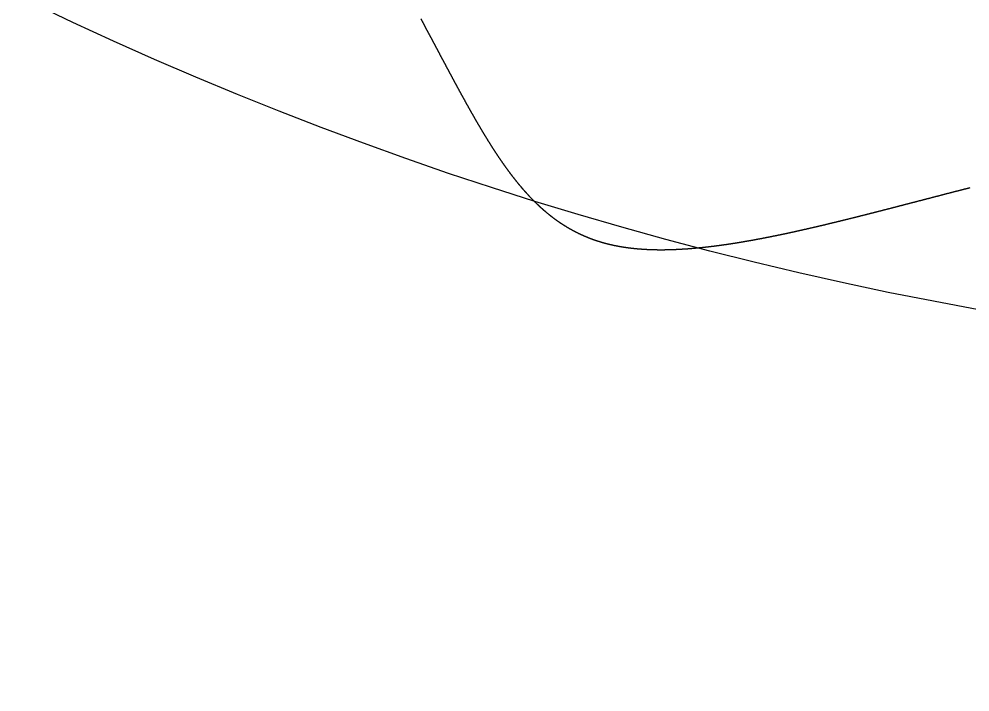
# Model space of a CAD drawing. Header units: millimetres. Extents: x 88 to 97873, y 32 to 55088.
# Drawn here: x 48495.476 to 48498.419, y 4949.836 to 4951.916 of the extents above; entities that cross this region are included whole.
import ezdxf

# ---------------------------------------------------------------- set-up
doc = ezdxf.new("R2010")
doc.units = ezdxf.units.MM
doc.header["$LTSCALE"] = 0.3

msp = doc.modelspace()

# ---------------------------------------------------------------- linework, layer by layer
msp.add_lwpolyline([(48496.7199, 4951.9162), (48496.7204, 4951.9152), (48496.7209, 4951.9142), (48496.7215, 4951.9132), (48496.722, 4951.9121), (48496.7226, 4951.9111), (48496.7231, 4951.9101), (48496.7236, 4951.9091), (48496.7242, 4951.9081), (48496.7247, 4951.9071), (48496.7252, 4951.9061), (48496.7258, 4951.9051), (48496.7263, 4951.9041), (48496.7268, 4951.9031), (48496.7274, 4951.9021), (48496.7279, 4951.9011), (48496.7284, 4951.9001), (48496.729, 4951.8991), (48496.7295, 4951.8981), (48496.73, 4951.8971), (48496.7306, 4951.8961), (48496.7311, 4951.8951), (48496.7316, 4951.8941), (48496.7322, 4951.8931), (48496.7327, 4951.8921), (48496.7332, 4951.8911), (48496.7337, 4951.8901), (48496.7343, 4951.8891), (48496.7348, 4951.8881), (48496.7353, 4951.8871), (48496.7359, 4951.8861), (48496.7364, 4951.8851), (48496.7369, 4951.8841), (48496.7374, 4951.8831), (48496.738, 4951.8821), (48496.7385, 4951.8811), (48496.739, 4951.8801), (48496.7396, 4951.8791), (48496.7401, 4951.8782), (48496.7406, 4951.8772), (48496.7411, 4951.8762), (48496.7417, 4951.8752), (48496.7422, 4951.8742), (48496.7427, 4951.8732), (48496.7432, 4951.8722), (48496.7438, 4951.8712), (48496.7443, 4951.8702), (48496.7448, 4951.8693), (48496.7453, 4951.8683), (48496.7459, 4951.8673), (48496.7464, 4951.8663), (48496.7469, 4951.8653), (48496.7474, 4951.8643), (48496.748, 4951.8634), (48496.7485, 4951.8624), (48496.749, 4951.8614), (48496.7495, 4951.8604), (48496.7501, 4951.8594), (48496.7506, 4951.8584), (48496.7511, 4951.8575), (48496.7516, 4951.8565), (48496.7521, 4951.8555), (48496.7527, 4951.8545), (48496.7532, 4951.8536), (48496.7537, 4951.8526), (48496.7542, 4951.8516), (48496.7547, 4951.8506), (48496.7553, 4951.8497), (48496.7558, 4951.8487), (48496.7563, 4951.8477), (48496.7568, 4951.8467), (48496.7573, 4951.8458), (48496.7579, 4951.8448), (48496.7584, 4951.8438), (48496.7589, 4951.8428), (48496.7594, 4951.8419), (48496.7599, 4951.8409), (48496.7604, 4951.8399), (48496.761, 4951.839), (48496.7615, 4951.838), (48496.762, 4951.837), (48496.7625, 4951.8361), (48496.763, 4951.8351), (48496.7635, 4951.8341), (48496.7641, 4951.8332), (48496.7646, 4951.8322), (48496.7651, 4951.8312), (48496.7656, 4951.8303), (48496.7661, 4951.8293), (48496.7666, 4951.8284), (48496.7671, 4951.8274), (48496.7676, 4951.8264), (48496.7682, 4951.8255), (48496.7687, 4951.8245), (48496.7692, 4951.8235), (48496.7697, 4951.8226), (48496.7702, 4951.8216), (48496.7707, 4951.8207), (48496.7712, 4951.8197), (48496.7717, 4951.8188), (48496.7722, 4951.8178), (48496.7728, 4951.8168), (48496.7733, 4951.8159), (48496.7738, 4951.8149), (48496.7743, 4951.814), (48496.7748, 4951.813), (48496.7753, 4951.8121), (48496.7758, 4951.8111), (48496.7763, 4951.8102), (48496.7768, 4951.8092), (48496.7773, 4951.8083), (48496.7778, 4951.8073), (48496.7783, 4951.8064), (48496.7788, 4951.8054), (48496.7794, 4951.8045), (48496.7799, 4951.8035), (48496.7804, 4951.8026), (48496.7809, 4951.8016), (48496.7814, 4951.8007), (48496.7819, 4951.7998), (48496.7824, 4951.7988), (48496.7829, 4951.7979), (48496.7834, 4951.7969), (48496.7839, 4951.796), (48496.7844, 4951.795), (48496.7849, 4951.7941), (48496.7854, 4951.7932), (48496.7859, 4951.7922), (48496.7864, 4951.7913), (48496.7869, 4951.7903), (48496.7874, 4951.7894), (48496.7879, 4951.7885), (48496.7884, 4951.7875), (48496.7889, 4951.7866), (48496.7894, 4951.7856), (48496.7899, 4951.7847), (48496.7904, 4951.7838), (48496.7909, 4951.7828), (48496.7914, 4951.7819), (48496.7919, 4951.781), (48496.7924, 4951.78), (48496.7929, 4951.7791), (48496.7934, 4951.7782), (48496.7939, 4951.7773), (48496.7944, 4951.7763), (48496.7949, 4951.7754), (48496.7954, 4951.7745), (48496.7959, 4951.7735), (48496.7964, 4951.7726), (48496.7969, 4951.7717), (48496.7974, 4951.7708), (48496.7979, 4951.7698), (48496.7983, 4951.7689), (48496.7988, 4951.768), (48496.7993, 4951.7671), (48496.7998, 4951.7661), (48496.8003, 4951.7652), (48496.8008, 4951.7643), (48496.8013, 4951.7634), (48496.8018, 4951.7624), (48496.8023, 4951.7615), (48496.8028, 4951.7606), (48496.8033, 4951.7597), (48496.8038, 4951.7588), (48496.8043, 4951.7578), (48496.8048, 4951.7569), (48496.8052, 4951.756), (48496.8057, 4951.7551), (48496.8062, 4951.7542), (48496.8067, 4951.7533), (48496.8072, 4951.7524), (48496.8077, 4951.7514), (48496.8082, 4951.7505), (48496.8087, 4951.7496), (48496.8092, 4951.7487), (48496.8097, 4951.7478), (48496.8101, 4951.7469), (48496.8106, 4951.746), (48496.8111, 4951.7451), (48496.8116, 4951.7441), (48496.8121, 4951.7432), (48496.8126, 4951.7423), (48496.8131, 4951.7414), (48496.8136, 4951.7405), (48496.814, 4951.7396), (48496.8145, 4951.7387), (48496.815, 4951.7378), (48496.8155, 4951.7369), (48496.816, 4951.736), (48496.8165, 4951.7351), (48496.817, 4951.7342), (48496.8174, 4951.7333), (48496.8179, 4951.7324), (48496.8184, 4951.7315), (48496.8189, 4951.7306), (48496.8194, 4951.7297), (48496.8199, 4951.7288), (48496.8204, 4951.7279), (48496.8208, 4951.727), (48496.8213, 4951.7261), (48496.8218, 4951.7252), (48496.8223, 4951.7243), (48496.8228, 4951.7234), (48496.8232, 4951.7225), (48496.8237, 4951.7216), (48496.8242, 4951.7207), (48496.8247, 4951.7198), (48496.8252, 4951.719), (48496.8257, 4951.7181), (48496.8261, 4951.7172), (48496.8266, 4951.7163), (48496.8271, 4951.7154), (48496.8276, 4951.7145), (48496.8281, 4951.7136), (48496.8285, 4951.7127), (48496.829, 4951.7118), (48496.8295, 4951.711), (48496.83, 4951.7101), (48496.8305, 4951.7092), (48496.8309, 4951.7083), (48496.8314, 4951.7074), (48496.8319, 4951.7065), (48496.8324, 4951.7057), (48496.8329, 4951.7048), (48496.8333, 4951.7039), (48496.8338, 4951.703), (48496.8343, 4951.7021), (48496.8348, 4951.7013), (48496.8352, 4951.7004), (48496.8357, 4951.6995), (48496.8362, 4951.6986), (48496.8367, 4951.6977), (48496.8372, 4951.6969), (48496.8376, 4951.696), (48496.8381, 4951.6951), (48496.8386, 4951.6942), (48496.8391, 4951.6934), (48496.8395, 4951.6925), (48496.84, 4951.6916), (48496.8405, 4951.6908), (48496.841, 4951.6899), (48496.8414, 4951.689), (48496.8419, 4951.6881), (48496.8424, 4951.6873), (48496.8429, 4951.6864), (48496.8433, 4951.6855), (48496.8438, 4951.6847), (48496.8443, 4951.6838), (48496.8448, 4951.6829), (48496.8452, 4951.6821), (48496.8457, 4951.6812), (48496.8462, 4951.6803), (48496.8467, 4951.6795), (48496.8471, 4951.6786), (48496.8476, 4951.6778), (48496.8481, 4951.6769), (48496.8486, 4951.676), (48496.849, 4951.6752), (48496.8495, 4951.6743), (48496.85, 4951.6735), (48496.8504, 4951.6726), (48496.8509, 4951.6717), (48496.8514, 4951.6709), (48496.8519, 4951.67), (48496.8523, 4951.6692), (48496.8528, 4951.6683), (48496.8533, 4951.6675), (48496.8537, 4951.6666), (48496.8542, 4951.6658), (48496.8547, 4951.6649), (48496.8552, 4951.6641), (48496.8556, 4951.6632), (48496.8561, 4951.6624), (48496.8566, 4951.6615), (48496.857, 4951.6607), (48496.8575, 4951.6598), (48496.858, 4951.659), (48496.8585, 4951.6581), (48496.8589, 4951.6573), (48496.8594, 4951.6564), (48496.8599, 4951.6556), (48496.8603, 4951.6547), (48496.8608, 4951.6539), (48496.8613, 4951.653), (48496.8617, 4951.6522), (48496.8622, 4951.6514), (48496.8627, 4951.6505), (48496.8631, 4951.6497), (48496.8636, 4951.6488), (48496.8641, 4951.648), (48496.8646, 4951.6472), (48496.865, 4951.6463), (48496.8655, 4951.6455), (48496.866, 4951.6447), (48496.8664, 4951.6438), (48496.8669, 4951.643), (48496.8674, 4951.6421), (48496.8678, 4951.6413), (48496.8683, 4951.6405), (48496.8688, 4951.6397), (48496.8692, 4951.6388), (48496.8697, 4951.638), (48496.8702, 4951.6372), (48496.8706, 4951.6363), (48496.8711, 4951.6355), (48496.8716, 4951.6347), (48496.872, 4951.6338), (48496.8725, 4951.633), (48496.873, 4951.6322), (48496.8734, 4951.6314), (48496.8739, 4951.6305), (48496.8744, 4951.6297), (48496.8748, 4951.6289), (48496.8753, 4951.6281), (48496.8758, 4951.6272), (48496.8762, 4951.6264), (48496.8767, 4951.6256), (48496.8772, 4951.6248), (48496.8776, 4951.624), (48496.8781, 4951.6231), (48496.8786, 4951.6223), (48496.879, 4951.6215), (48496.8795, 4951.6207), (48496.88, 4951.6199), (48496.8804, 4951.6191), (48496.8809, 4951.6182), (48496.8814, 4951.6174), (48496.8818, 4951.6166), (48496.8823, 4951.6158), (48496.8828, 4951.615), (48496.8832, 4951.6142), (48496.8837, 4951.6134), (48496.8841, 4951.6126), (48496.8846, 4951.6117), (48496.8851, 4951.6109), (48496.8855, 4951.6101), (48496.886, 4951.6093), (48496.8865, 4951.6085), (48496.8869, 4951.6077), (48496.8874, 4951.6069), (48496.8879, 4951.6061), (48496.8883, 4951.6053), (48496.8888, 4951.6045), (48496.8893, 4951.6037), (48496.8897, 4951.6029), (48496.8902, 4951.6021), (48496.8906, 4951.6013), (48496.8911, 4951.6005), (48496.8916, 4951.5997), (48496.892, 4951.5989), (48496.8925, 4951.5981), (48496.893, 4951.5973), (48496.8934, 4951.5965), (48496.8939, 4951.5957), (48496.8944, 4951.5949), (48496.8948, 4951.5941), (48496.8953, 4951.5933), (48496.8957, 4951.5925), (48496.8962, 4951.5917), (48496.8967, 4951.5909), (48496.8971, 4951.5901), (48496.8976, 4951.5893), (48496.8981, 4951.5886), (48496.8985, 4951.5878), (48496.899, 4951.587), (48496.8995, 4951.5862), (48496.8999, 4951.5854), (48496.9004, 4951.5846), (48496.9008, 4951.5838), (48496.9013, 4951.583), (48496.9018, 4951.5823), (48496.9022, 4951.5815), (48496.9027, 4951.5807), (48496.9032, 4951.5799), (48496.9036, 4951.5791), (48496.9041, 4951.5783), (48496.9045, 4951.5776), (48496.905, 4951.5768), (48496.9055, 4951.576), (48496.9059, 4951.5752), (48496.9064, 4951.5745), (48496.9069, 4951.5737), (48496.9073, 4951.5729), (48496.9078, 4951.5721), (48496.9083, 4951.5713), (48496.9087, 4951.5706), (48496.9092, 4951.5698), (48496.9096, 4951.569), (48496.9101, 4951.5683), (48496.9106, 4951.5675), (48496.911, 4951.5667), (48496.9115, 4951.5659), (48496.912, 4951.5652), (48496.9124, 4951.5644), (48496.9129, 4951.5636), (48496.9133, 4951.5629), (48496.9138, 4951.5621), (48496.9143, 4951.5613), (48496.9147, 4951.5606), (48496.9152, 4951.5598), (48496.9157, 4951.559), (48496.9161, 4951.5583), (48496.9166, 4951.5575), (48496.917, 4951.5568), (48496.9175, 4951.556), (48496.918, 4951.5552), (48496.9184, 4951.5545), (48496.9189, 4951.5537), (48496.9194, 4951.553), (48496.9198, 4951.5522), (48496.9203, 4951.5514), (48496.9207, 4951.5507), (48496.9212, 4951.5499), (48496.9217, 4951.5492), (48496.9221, 4951.5484), (48496.9226, 4951.5477), (48496.9231, 4951.5469), (48496.9235, 4951.5462), (48496.924, 4951.5454), (48496.9245, 4951.5447), (48496.9249, 4951.5439), (48496.9254, 4951.5432), (48496.9258, 4951.5424), (48496.9263, 4951.5417), (48496.9268, 4951.5409), (48496.9272, 4951.5402), (48496.9277, 4951.5394), (48496.9282, 4951.5387), (48496.9286, 4951.5379), (48496.9291, 4951.5372), (48496.9295, 4951.5365), (48496.93, 4951.5357), (48496.9305, 4951.535), (48496.9309, 4951.5342), (48496.9314, 4951.5335), (48496.9319, 4951.5328), (48496.9323, 4951.532), (48496.9328, 4951.5313), (48496.9333, 4951.5305), (48496.9337, 4951.5298), (48496.9342, 4951.5291), (48496.9346, 4951.5283), (48496.9351, 4951.5276), (48496.9356, 4951.5269), (48496.936, 4951.5261), (48496.9365, 4951.5254), (48496.937, 4951.5247), (48496.9374, 4951.5239), (48496.9379, 4951.5232), (48496.9384, 4951.5225), (48496.9388, 4951.5218), (48496.9393, 4951.521), (48496.9398, 4951.5203), (48496.9402, 4951.5196), (48496.9407, 4951.5189), (48496.9412, 4951.5181), (48496.9416, 4951.5174), (48496.9421, 4951.5167), (48496.9425, 4951.516), (48496.943, 4951.5152), (48496.9435, 4951.5145), (48496.9439, 4951.5138), (48496.9444, 4951.5131), (48496.9449, 4951.5124), (48496.9453, 4951.5116), (48496.9458, 4951.5109), (48496.9463, 4951.5102), (48496.9467, 4951.5095), (48496.9472, 4951.5088), (48496.9477, 4951.5081), (48496.9481, 4951.5074), (48496.9486, 4951.5066), (48496.9491, 4951.5059), (48496.9495, 4951.5052), (48496.95, 4951.5045), (48496.9505, 4951.5038), (48496.9509, 4951.5031), (48496.9514, 4951.5024), (48496.9519, 4951.5017), (48496.9523, 4951.501), (48496.9528, 4951.5003), (48496.9533, 4951.4995), (48496.9537, 4951.4988), (48496.9542, 4951.4981), (48496.9547, 4951.4974), (48496.9551, 4951.4967), (48496.9556, 4951.496), (48496.9561, 4951.4953), (48496.9565, 4951.4946), (48496.957, 4951.4939), (48496.9575, 4951.4932), (48496.9579, 4951.4925), (48496.9584, 4951.4918), (48496.9589, 4951.4911), (48496.9593, 4951.4904), (48496.9598, 4951.4897), (48496.9603, 4951.4891), (48496.9608, 4951.4884), (48496.9612, 4951.4877), (48496.9617, 4951.487), (48496.9622, 4951.4863), (48496.9626, 4951.4856), (48496.9631, 4951.4849), (48496.9636, 4951.4842), (48496.964, 4951.4835), (48496.9645, 4951.4828), (48496.965, 4951.4821), (48496.9654, 4951.4815), (48496.9659, 4951.4808), (48496.9664, 4951.4801), (48496.9669, 4951.4794), (48496.9673, 4951.4787), (48496.9678, 4951.478), (48496.9683, 4951.4774), (48496.9687, 4951.4767), (48496.9692, 4951.476), (48496.9697, 4951.4753), (48496.9702, 4951.4746), (48496.9706, 4951.474), (48496.9711, 4951.4733), (48496.9716, 4951.4726), (48496.972, 4951.4719), (48496.9725, 4951.4713), (48496.973, 4951.4706), (48496.9735, 4951.4699), (48496.9739, 4951.4692), (48496.9744, 4951.4686), (48496.9749, 4951.4679), (48496.9753, 4951.4672), (48496.9758, 4951.4666), (48496.9763, 4951.4659), (48496.9768, 4951.4652), (48496.9772, 4951.4645), (48496.9777, 4951.4639), (48496.9782, 4951.4632), (48496.9787, 4951.4625), (48496.9791, 4951.4619), (48496.9796, 4951.4612), (48496.9801, 4951.4606), (48496.9806, 4951.4599), (48496.981, 4951.4592), (48496.9815, 4951.4586), (48496.982, 4951.4579), (48496.9825, 4951.4573), (48496.9829, 4951.4566), (48496.9834, 4951.4559), (48496.9839, 4951.4553), (48496.9844, 4951.4546), (48496.9848, 4951.454), (48496.9853, 4951.4533), (48496.9858, 4951.4527), (48496.9863, 4951.452), (48496.9867, 4951.4514), (48496.9872, 4951.4507), (48496.9877, 4951.45), (48496.9882, 4951.4494), (48496.9887, 4951.4487), (48496.9891, 4951.4481), (48496.9896, 4951.4475), (48496.9901, 4951.4468), (48496.9906, 4951.4462), (48496.991, 4951.4455), (48496.9915, 4951.4449), (48496.992, 4951.4442), (48496.9925, 4951.4436), (48496.993, 4951.4429), (48496.9934, 4951.4423), (48496.9939, 4951.4417), (48496.9944, 4951.441), (48496.9949, 4951.4404), (48496.9954, 4951.4397), (48496.9958, 4951.4391), (48496.9963, 4951.4385), (48496.9968, 4951.4378), (48496.9973, 4951.4372), (48496.9978, 4951.4366), (48496.9982, 4951.4359), (48496.9987, 4951.4353), (48496.9992, 4951.4347), (48496.9997, 4951.434), (48497.0002, 4951.4334), (48497.0006, 4951.4328), (48497.0011, 4951.4321), (48497.0016, 4951.4315), (48497.0021, 4951.4309), (48497.0026, 4951.4302), (48497.0031, 4951.4296), (48497.0035, 4951.429), (48497.004, 4951.4284), (48497.0045, 4951.4277), (48497.005, 4951.4271), (48497.0055, 4951.4265), (48497.006, 4951.4259), (48497.0065, 4951.4253), (48497.0069, 4951.4246), (48497.0074, 4951.424), (48497.0079, 4951.4234), (48497.0084, 4951.4228), (48497.0089, 4951.4222), (48497.0094, 4951.4215), (48497.0099, 4951.4209), (48497.0103, 4951.4203), (48497.0108, 4951.4197), (48497.0113, 4951.4191), (48497.0118, 4951.4185), (48497.0123, 4951.4179), (48497.0128, 4951.4173), (48497.0133, 4951.4166), (48497.0138, 4951.416), (48497.0142, 4951.4154), (48497.0147, 4951.4148), (48497.0152, 4951.4142), (48497.0157, 4951.4136), (48497.0162, 4951.413), (48497.0167, 4951.4124), (48497.0172, 4951.4118), (48497.0177, 4951.4112), (48497.0182, 4951.4106), (48497.0186, 4951.41), (48497.0191, 4951.4094), (48497.0196, 4951.4088), (48497.0201, 4951.4082), (48497.0206, 4951.4076), (48497.0211, 4951.407), (48497.0216, 4951.4064), (48497.0221, 4951.4058), (48497.0226, 4951.4052), (48497.0231, 4951.4046), (48497.0236, 4951.404), (48497.0241, 4951.4034), (48497.0246, 4951.4028), (48497.0251, 4951.4022), (48497.0255, 4951.4017), (48497.026, 4951.4011), (48497.0265, 4951.4005), (48497.027, 4951.3999), (48497.0275, 4951.3993), (48497.028, 4951.3987), (48497.0285, 4951.3981), (48497.029, 4951.3975), (48497.0295, 4951.397), (48497.03, 4951.3964), (48497.0305, 4951.3958), (48497.031, 4951.3952), (48497.0315, 4951.3946), (48497.032, 4951.394), (48497.0325, 4951.3935), (48497.033, 4951.3929), (48497.0335, 4951.3923), (48497.034, 4951.3917), (48497.0345, 4951.3912), (48497.035, 4951.3906), (48497.0355, 4951.39), (48497.036, 4951.3894), (48497.0365, 4951.3889), (48497.037, 4951.3883), (48497.0375, 4951.3877), (48497.038, 4951.3872), (48497.0385, 4951.3866), (48497.039, 4951.386), (48497.0395, 4951.3854), (48497.04, 4951.3849), (48497.0405, 4951.3843), (48497.041, 4951.3837), (48497.0415, 4951.3832), (48497.042, 4951.3826), (48497.0425, 4951.3821), (48497.043, 4951.3815), (48497.0435, 4951.3809), (48497.044, 4951.3804), (48497.0445, 4951.3798), (48497.045, 4951.3793), (48497.0455, 4951.3787), (48497.0461, 4951.3781), (48497.0466, 4951.3776), (48497.0471, 4951.377), (48497.0476, 4951.3765), (48497.0481, 4951.3759), (48497.0486, 4951.3754), (48497.0491, 4951.3748), (48497.0496, 4951.3743), (48497.0501, 4951.3737), (48497.0506, 4951.3732), (48497.0511, 4951.3726), (48497.0516, 4951.3721), (48497.0521, 4951.3715), (48497.0527, 4951.371), (48497.0532, 4951.3704), (48497.0537, 4951.3699), (48497.0542, 4951.3693), (48497.0547, 4951.3688), (48497.0552, 4951.3682), (48497.0557, 4951.3677), (48497.0562, 4951.3672), (48497.0568, 4951.3666), (48497.0573, 4951.3661), (48497.0578, 4951.3655), (48497.0583, 4951.365), (48497.0588, 4951.3645), (48497.0593, 4951.3639), (48497.0598, 4951.3634), (48497.0603, 4951.3629), (48497.0609, 4951.3623), (48497.0614, 4951.3618), (48497.0619, 4951.3613), (48497.0624, 4951.3607), (48497.0629, 4951.3602), (48497.0634, 4951.3597), (48497.064, 4951.3591), (48497.0645, 4951.3586), (48497.065, 4951.3581), (48497.0655, 4951.3576), (48497.066, 4951.357), (48497.0666, 4951.3565), (48497.0671, 4951.356), (48497.0676, 4951.3555), (48497.0681, 4951.3549), (48497.0686, 4951.3544), (48497.0692, 4951.3539), (48497.0697, 4951.3534), (48497.0702, 4951.3529), (48497.0707, 4951.3523), (48497.0712, 4951.3518), (48497.0718, 4951.3513), (48497.0723, 4951.3508), (48497.0728, 4951.3503), (48497.0733, 4951.3498), (48497.0739, 4951.3492), (48497.0744, 4951.3487), (48497.0749, 4951.3482), (48497.0754, 4951.3477), (48497.076, 4951.3472), (48497.0765, 4951.3467), (48497.077, 4951.3462), (48497.0775, 4951.3457), (48497.0781, 4951.3452), (48497.0786, 4951.3447), (48497.0791, 4951.3442), (48497.0797, 4951.3437), (48497.0802, 4951.3432), (48497.0807, 4951.3427), (48497.0812, 4951.3422), (48497.0818, 4951.3417), (48497.0823, 4951.3412), (48497.0828, 4951.3407), (48497.0834, 4951.3402), (48497.0839, 4951.3397), (48497.0844, 4951.3392), (48497.085, 4951.3387), (48497.0855, 4951.3382), (48497.086, 4951.3377), (48497.0866, 4951.3372), (48497.0871, 4951.3367), (48497.0876, 4951.3362), (48497.0882, 4951.3357), (48497.0887, 4951.3352), (48497.0892, 4951.3347), (48497.0898, 4951.3342), (48497.0903, 4951.3338), (48497.0908, 4951.3333), (48497.0914, 4951.3328), (48497.0919, 4951.3323), (48497.0925, 4951.3318), (48497.093, 4951.3313), (48497.0935, 4951.3309), (48497.0941, 4951.3304), (48497.0946, 4951.3299), (48497.0952, 4951.3294), (48497.0957, 4951.3289), (48497.0962, 4951.3285), (48497.0968, 4951.328), (48497.0973, 4951.3275), (48497.0979, 4951.327), (48497.0984, 4951.3266), (48497.0989, 4951.3261), (48497.0995, 4951.3256), (48497.1, 4951.3251), (48497.1006, 4951.3247), (48497.1011, 4951.3242), (48497.1017, 4951.3237), (48497.1022, 4951.3233), (48497.1028, 4951.3228), (48497.1033, 4951.3223), (48497.1038, 4951.3219), (48497.1044, 4951.3214), (48497.1049, 4951.3209), (48497.1055, 4951.3205), (48497.106, 4951.32), (48497.1066, 4951.3195), (48497.1071, 4951.3191), (48497.1077, 4951.3186), (48497.1082, 4951.3182), (48497.1088, 4951.3177), (48497.1093, 4951.3172), (48497.1099, 4951.3168), (48497.1104, 4951.3163), (48497.111, 4951.3159), (48497.1115, 4951.3154), (48497.1121, 4951.315), (48497.1127, 4951.3145), (48497.1132, 4951.3141), (48497.1138, 4951.3136), (48497.1143, 4951.3132), (48497.1149, 4951.3127), (48497.1154, 4951.3123), (48497.116, 4951.3118), (48497.1165, 4951.3114), (48497.1171, 4951.3109), (48497.1177, 4951.3105), (48497.1182, 4951.31), (48497.1188, 4951.3096), (48497.1193, 4951.3092), (48497.1199, 4951.3087), (48497.1205, 4951.3083), (48497.121, 4951.3078), (48497.1216, 4951.3074), (48497.1221, 4951.307), (48497.1227, 4951.3065), (48497.1233, 4951.3061), (48497.1238, 4951.3057), (48497.1244, 4951.3052), (48497.1249, 4951.3048), (48497.1255, 4951.3044), (48497.1261, 4951.3039), (48497.1266, 4951.3035), (48497.1272, 4951.3031), (48497.1278, 4951.3026), (48497.1283, 4951.3022), (48497.1289, 4951.3018), (48497.1295, 4951.3014), (48497.13, 4951.3009), (48497.1306, 4951.3005), (48497.1312, 4951.3001), (48497.1318, 4951.2997), (48497.1323, 4951.2992), (48497.1329, 4951.2988), (48497.1335, 4951.2984), (48497.134, 4951.298), (48497.1346, 4951.2976), (48497.1352, 4951.2971), (48497.1358, 4951.2967), (48497.1363, 4951.2963), (48497.1369, 4951.2959), (48497.1375, 4951.2955), (48497.138, 4951.2951), (48497.1386, 4951.2947), (48497.1392, 4951.2942), (48497.1398, 4951.2938), (48497.1404, 4951.2934), (48497.1409, 4951.293), (48497.1415, 4951.2926), (48497.1421, 4951.2922), (48497.1427, 4951.2918), (48497.1432, 4951.2914), (48497.1438, 4951.291), (48497.1444, 4951.2906), (48497.145, 4951.2902), (48497.1456, 4951.2898), (48497.1462, 4951.2894), (48497.1467, 4951.289), (48497.1473, 4951.2886), (48497.1479, 4951.2882), (48497.1485, 4951.2878), (48497.1491, 4951.2874), (48497.1497, 4951.287), (48497.1502, 4951.2866), (48497.1508, 4951.2862), (48497.1514, 4951.2858), (48497.152, 4951.2854), (48497.1526, 4951.285), (48497.1532, 4951.2846), (48497.1538, 4951.2842), (48497.1544, 4951.2839), (48497.1549, 4951.2835), (48497.1555, 4951.2831), (48497.1561, 4951.2827), (48497.1567, 4951.2823), (48497.1573, 4951.2819), (48497.1579, 4951.2815), (48497.1585, 4951.2812), (48497.1591, 4951.2808), (48497.1597, 4951.2804), (48497.1603, 4951.28), (48497.1609, 4951.2796), (48497.1615, 4951.2793), (48497.1621, 4951.2789), (48497.1627, 4951.2785), (48497.1633, 4951.2781), (48497.1639, 4951.2778), (48497.1645, 4951.2774), (48497.1651, 4951.277), (48497.1657, 4951.2767), (48497.1663, 4951.2763), (48497.1669, 4951.2759), (48497.1675, 4951.2755), (48497.1681, 4951.2752), (48497.1687, 4951.2748), (48497.1693, 4951.2744), (48497.1699, 4951.2741), (48497.1705, 4951.2737), (48497.1711, 4951.2734), (48497.1717, 4951.273), (48497.1723, 4951.2726), (48497.1729, 4951.2723), (48497.1735, 4951.2719), (48497.1741, 4951.2715), (48497.1747, 4951.2712), (48497.1753, 4951.2708), (48497.1759, 4951.2705), (48497.1765, 4951.2701), (48497.1771, 4951.2698), (48497.1778, 4951.2694), (48497.1784, 4951.2691), (48497.179, 4951.2687), (48497.1796, 4951.2684), (48497.1802, 4951.268), (48497.1808, 4951.2677), (48497.1814, 4951.2673), (48497.1821, 4951.267), (48497.1827, 4951.2666), (48497.1833, 4951.2663), (48497.1839, 4951.2659), (48497.1845, 4951.2656), (48497.1851, 4951.2652), (48497.1858, 4951.2649), (48497.1864, 4951.2646), (48497.187, 4951.2642), (48497.1876, 4951.2639), (48497.1882, 4951.2635), (48497.1889, 4951.2632), (48497.1895, 4951.2629), (48497.1901, 4951.2625), (48497.1907, 4951.2622), (48497.1913, 4951.2619), (48497.192, 4951.2615), (48497.1926, 4951.2612), (48497.1932, 4951.2609), (48497.1938, 4951.2605), (48497.1945, 4951.2602), (48497.1951, 4951.2599), (48497.1957, 4951.2596), (48497.1964, 4951.2592), (48497.197, 4951.2589), (48497.1976, 4951.2586), (48497.1982, 4951.2583), (48497.1989, 4951.2579), (48497.1995, 4951.2576), (48497.2001, 4951.2573), (48497.2008, 4951.257), (48497.2014, 4951.2567), (48497.202, 4951.2563), (48497.2027, 4951.256), (48497.2033, 4951.2557), (48497.2039, 4951.2554), (48497.2046, 4951.2551), (48497.2052, 4951.2548), (48497.2059, 4951.2545), (48497.2065, 4951.2541), (48497.2071, 4951.2538), (48497.2078, 4951.2535), (48497.2084, 4951.2532), (48497.209, 4951.2529), (48497.2097, 4951.2526), (48497.2103, 4951.2523), (48497.211, 4951.252), (48497.2116, 4951.2517), (48497.2123, 4951.2514), (48497.2129, 4951.2511), (48497.2135, 4951.2508), (48497.2142, 4951.2505), (48497.2148, 4951.2502), (48497.2155, 4951.2499), (48497.2161, 4951.2496), (48497.2168, 4951.2493), (48497.2174, 4951.249), (48497.2181, 4951.2487), (48497.2187, 4951.2484), (48497.2194, 4951.2481), (48497.22, 4951.2478), (48497.2207, 4951.2475), (48497.2213, 4951.2472), (48497.222, 4951.247), (48497.2226, 4951.2467), (48497.2233, 4951.2464), (48497.224, 4951.2461), (48497.2246, 4951.2458), (48497.2253, 4951.2455), (48497.2259, 4951.2452), (48497.2266, 4951.245), (48497.2272, 4951.2447), (48497.2279, 4951.2444), (48497.2286, 4951.2441), (48497.2292, 4951.2438), (48497.2299, 4951.2436), (48497.2305, 4951.2433), (48497.2312, 4951.243), (48497.2319, 4951.2427), (48497.2325, 4951.2425), (48497.2332, 4951.2422), (48497.2339, 4951.2419), (48497.2345, 4951.2416), (48497.2352, 4951.2414), (48497.2359, 4951.2411), (48497.2365, 4951.2408), (48497.2372, 4951.2406), (48497.2379, 4951.2403), (48497.2385, 4951.24), (48497.2392, 4951.2398), (48497.2399, 4951.2395), (48497.2406, 4951.2392), (48497.2412, 4951.239), (48497.2419, 4951.2387), (48497.2426, 4951.2385), (48497.2433, 4951.2382), (48497.2439, 4951.2379), (48497.2446, 4951.2377), (48497.2453, 4951.2374), (48497.246, 4951.2372), (48497.2466, 4951.2369), (48497.2473, 4951.2367), (48497.248, 4951.2364), (48497.2487, 4951.2362), (48497.2494, 4951.2359), (48497.25, 4951.2357), (48497.2507, 4951.2354), (48497.2514, 4951.2352), (48497.2521, 4951.2349), (48497.2528, 4951.2347), (48497.2535, 4951.2344), (48497.2541, 4951.2342), (48497.2548, 4951.2339), (48497.2555, 4951.2337), (48497.2562, 4951.2335), (48497.2569, 4951.2332), (48497.2576, 4951.233), (48497.2583, 4951.2328), (48497.259, 4951.2325), (48497.2597, 4951.2323), (48497.2603, 4951.232), (48497.261, 4951.2318), (48497.2617, 4951.2316), (48497.2624, 4951.2313), (48497.2631, 4951.2311), (48497.2638, 4951.2309), (48497.2645, 4951.2307), (48497.2652, 4951.2304), (48497.2659, 4951.2302), (48497.2666, 4951.23), (48497.2673, 4951.2297), (48497.268, 4951.2295), (48497.2687, 4951.2293), (48497.2694, 4951.2291), (48497.2701, 4951.2289), (48497.2708, 4951.2286), (48497.2715, 4951.2284), (48497.2722, 4951.2282), (48497.2729, 4951.228), (48497.2736, 4951.2278), (48497.2743, 4951.2275), (48497.275, 4951.2273), (48497.2758, 4951.2271), (48497.2765, 4951.2269), (48497.2772, 4951.2267), (48497.2779, 4951.2265), (48497.2786, 4951.2263), (48497.2793, 4951.2261), (48497.28, 4951.2258), (48497.2807, 4951.2256), (48497.2814, 4951.2254), (48497.2822, 4951.2252), (48497.2829, 4951.225), (48497.2836, 4951.2248), (48497.2843, 4951.2246), (48497.285, 4951.2244), (48497.2857, 4951.2242), (48497.2865, 4951.224), (48497.2872, 4951.2238), (48497.2879, 4951.2236), (48497.2886, 4951.2234), (48497.2893, 4951.2232), (48497.2901, 4951.223), (48497.2908, 4951.2228), (48497.2915, 4951.2226), (48497.2922, 4951.2225), (48497.293, 4951.2223), (48497.2937, 4951.2221), (48497.2944, 4951.2219), (48497.2951, 4951.2217), (48497.2959, 4951.2215), (48497.2966, 4951.2213), (48497.2973, 4951.2211), (48497.2981, 4951.221), (48497.2988, 4951.2208), (48497.2995, 4951.2206), (48497.3003, 4951.2204), (48497.301, 4951.2202), (48497.3017, 4951.2201), (48497.3025, 4951.2199), (48497.3032, 4951.2197), (48497.3039, 4951.2195), (48497.3047, 4951.2193), (48497.3054, 4951.2192), (48497.3062, 4951.219), (48497.3069, 4951.2188), (48497.3076, 4951.2187), (48497.3084, 4951.2185), (48497.3091, 4951.2183), (48497.3099, 4951.2182), (48497.3106, 4951.218), (48497.3114, 4951.2178), (48497.3121, 4951.2177), (48497.3129, 4951.2175), (48497.3136, 4951.2173), (48497.3144, 4951.2172), (48497.3151, 4951.217), (48497.3159, 4951.2168), (48497.3166, 4951.2167), (48497.3174, 4951.2165), (48497.3181, 4951.2164), (48497.3189, 4951.2162), (48497.3196, 4951.2161), (48497.3204, 4951.2159), (48497.3211, 4951.2157), (48497.3219, 4951.2156), (48497.3226, 4951.2154), (48497.3234, 4951.2153), (48497.3242, 4951.2151), (48497.3249, 4951.215), (48497.3257, 4951.2148), (48497.3264, 4951.2147), (48497.3272, 4951.2146), (48497.328, 4951.2144), (48497.3287, 4951.2143), (48497.3295, 4951.2141), (48497.3303, 4951.214), (48497.331, 4951.2138), (48497.3318, 4951.2137), (48497.3326, 4951.2136), (48497.3333, 4951.2134), (48497.3341, 4951.2133), (48497.3349, 4951.2131), (48497.3356, 4951.213), (48497.3364, 4951.2129), (48497.3372, 4951.2127), (48497.3379, 4951.2126), (48497.3387, 4951.2125), (48497.3395, 4951.2124), (48497.3403, 4951.2122), (48497.341, 4951.2121), (48497.3418, 4951.212), (48497.3426, 4951.2118), (48497.3434, 4951.2117), (48497.3442, 4951.2116), (48497.3449, 4951.2115), (48497.3457, 4951.2113), (48497.3465, 4951.2112), (48497.3473, 4951.2111), (48497.3481, 4951.211), (48497.3488, 4951.2109), (48497.3496, 4951.2107), (48497.3504, 4951.2106), (48497.3512, 4951.2105), (48497.352, 4951.2104), (48497.3528, 4951.2103), (48497.3536, 4951.2102), (48497.3544, 4951.2101), (48497.3551, 4951.2099), (48497.3559, 4951.2098), (48497.3567, 4951.2097), (48497.3575, 4951.2096), (48497.3583, 4951.2095), (48497.3591, 4951.2094), (48497.3599, 4951.2093), (48497.3607, 4951.2092), (48497.3615, 4951.2091), (48497.3623, 4951.209), (48497.3631, 4951.2089), (48497.3639, 4951.2088), (48497.3647, 4951.2087), (48497.3655, 4951.2086), (48497.3663, 4951.2085), (48497.3671, 4951.2084), (48497.3679, 4951.2083), (48497.3687, 4951.2082), (48497.3695, 4951.2081), (48497.3703, 4951.208), (48497.3711, 4951.2079), (48497.3719, 4951.2078), (48497.3727, 4951.2077), (48497.3735, 4951.2076), (48497.3743, 4951.2075), (48497.3751, 4951.2074), (48497.3759, 4951.2074), (48497.3767, 4951.2073), (48497.3776, 4951.2072), (48497.3784, 4951.2071), (48497.3792, 4951.207), (48497.38, 4951.2069), (48497.3808, 4951.2069), (48497.3816, 4951.2068), (48497.3824, 4951.2067), (48497.3833, 4951.2066), (48497.3841, 4951.2065), (48497.3849, 4951.2065), (48497.3857, 4951.2064), (48497.3865, 4951.2063), (48497.3873, 4951.2062), (48497.3882, 4951.2062), (48497.389, 4951.2061), (48497.3898, 4951.206), (48497.3906, 4951.2059), (48497.3915, 4951.2059), (48497.3923, 4951.2058), (48497.3931, 4951.2057), (48497.3939, 4951.2057), (48497.3948, 4951.2056), (48497.3956, 4951.2055), (48497.3964, 4951.2055), (48497.3972, 4951.2054), (48497.3981, 4951.2053), (48497.3989, 4951.2053), (48497.3997, 4951.2052), (48497.4006, 4951.2051), (48497.4014, 4951.2051), (48497.4022, 4951.205), (48497.4031, 4951.205), (48497.4039, 4951.2049), (48497.4047, 4951.2048), (48497.4056, 4951.2048), (48497.4064, 4951.2047), (48497.4072, 4951.2047), (48497.4081, 4951.2046), (48497.4089, 4951.2046), (48497.4097, 4951.2045), (48497.4106, 4951.2045), (48497.4114, 4951.2044), (48497.4123, 4951.2044), (48497.4131, 4951.2043), (48497.414, 4951.2043), (48497.4148, 4951.2042), (48497.4156, 4951.2042), (48497.4165, 4951.2041), (48497.4173, 4951.2041), (48497.4182, 4951.2041), (48497.419, 4951.204), (48497.4199, 4951.204), (48497.4207, 4951.2039), (48497.4216, 4951.2039), (48497.4224, 4951.2039), (48497.4233, 4951.2038), (48497.4241, 4951.2038), (48497.425, 4951.2037), (48497.4258, 4951.2037), (48497.4267, 4951.2037), (48497.4275, 4951.2036), (48497.4284, 4951.2036), (48497.4292, 4951.2036), (48497.4301, 4951.2035), (48497.431, 4951.2035), (48497.4318, 4951.2035), (48497.4327, 4951.2035), (48497.4335, 4951.2034), (48497.4344, 4951.2034), (48497.4353, 4951.2034), (48497.4361, 4951.2033), (48497.437, 4951.2033), (48497.4378, 4951.2033), (48497.4387, 4951.2033), (48497.4396, 4951.2033), (48497.4404, 4951.2032), (48497.4413, 4951.2032), (48497.4422, 4951.2032), (48497.443, 4951.2032), (48497.4439, 4951.2032), (48497.4448, 4951.2031), (48497.4456, 4951.2031), (48497.4465, 4951.2031), (48497.4474, 4951.2031), (48497.4483, 4951.2031), (48497.4491, 4951.2031), (48497.45, 4951.2031), (48497.4509, 4951.203), (48497.4518, 4951.203), (48497.4526, 4951.203), (48497.4535, 4951.203), (48497.4544, 4951.203), (48497.4553, 4951.203), (48497.4561, 4951.203), (48497.457, 4951.203), (48497.4579, 4951.203), (48497.4588, 4951.203), (48497.4596, 4951.203), (48497.4605, 4951.203), (48497.4614, 4951.203), (48497.4623, 4951.203), (48497.4632, 4951.203), (48497.4641, 4951.203), (48497.4649, 4951.203), (48497.4658, 4951.203), (48497.4667, 4951.203), (48497.4676, 4951.203), (48497.4685, 4951.203), (48497.4694, 4951.203), (48497.4703, 4951.203), (48497.4712, 4951.203), (48497.472, 4951.203), (48497.4729, 4951.203), (48497.4738, 4951.203), (48497.4747, 4951.203), (48497.4756, 4951.2031), (48497.4765, 4951.2031), (48497.4774, 4951.2031), (48497.4783, 4951.2031), (48497.4792, 4951.2031), (48497.4801, 4951.2031), (48497.481, 4951.2031), (48497.4819, 4951.2032), (48497.4828, 4951.2032), (48497.4837, 4951.2032), (48497.4846, 4951.2032), (48497.4855, 4951.2032), (48497.4864, 4951.2033), (48497.4873, 4951.2033), (48497.4882, 4951.2033), (48497.4891, 4951.2033), (48497.49, 4951.2033), (48497.4909, 4951.2034), (48497.4918, 4951.2034), (48497.4927, 4951.2034), (48497.4936, 4951.2034), (48497.4945, 4951.2035), (48497.4954, 4951.2035), (48497.4963, 4951.2035), (48497.4973, 4951.2036), (48497.4982, 4951.2036), (48497.4991, 4951.2036), (48497.5, 4951.2037), (48497.5009, 4951.2037), (48497.5018, 4951.2037), (48497.5027, 4951.2038), (48497.5036, 4951.2038), (48497.5045, 4951.2038), (48497.5055, 4951.2039), (48497.5064, 4951.2039), (48497.5073, 4951.2039), (48497.5082, 4951.204), (48497.5091, 4951.204), (48497.5101, 4951.2041), (48497.511, 4951.2041), (48497.5119, 4951.2041), (48497.5128, 4951.2042), (48497.5137, 4951.2042), (48497.5147, 4951.2043), (48497.5156, 4951.2043), (48497.5165, 4951.2044), (48497.5174, 4951.2044), (48497.5183, 4951.2045), (48497.5193, 4951.2045), (48497.5202, 4951.2046), (48497.5211, 4951.2046), (48497.5221, 4951.2047), (48497.523, 4951.2047), (48497.5239, 4951.2048), (48497.5248, 4951.2048), (48497.5258, 4951.2049), (48497.5267, 4951.2049), (48497.5276, 4951.205), (48497.5286, 4951.205), (48497.5295, 4951.2051), (48497.5304, 4951.2051), (48497.5314, 4951.2052), (48497.5323, 4951.2053), (48497.5332, 4951.2053), (48497.5342, 4951.2054), (48497.5351, 4951.2054), (48497.536, 4951.2055), (48497.537, 4951.2056), (48497.5379, 4951.2056), (48497.5389, 4951.2057), (48497.5398, 4951.2057), (48497.5407, 4951.2058), (48497.5417, 4951.2059), (48497.5426, 4951.2059), (48497.5436, 4951.206), (48497.5445, 4951.2061), (48497.5454, 4951.2061), (48497.5464, 4951.2062), (48497.5473, 4951.2063), (48497.5483, 4951.2064), (48497.5492, 4951.2064), (48497.5502, 4951.2065), (48497.5511, 4951.2066), (48497.5521, 4951.2066), (48497.553, 4951.2067), (48497.554, 4951.2068), (48497.5549, 4951.2069), (48497.5559, 4951.2069), (48497.5568, 4951.207), (48497.5578, 4951.2071), (48497.5587, 4951.2072), (48497.5597, 4951.2073), (48497.5606, 4951.2073), (48497.5616, 4951.2074), (48497.5625, 4951.2075), (48497.5635, 4951.2076), (48497.5645, 4951.2077), (48497.5654, 4951.2077), (48497.5664, 4951.2078), (48497.5673, 4951.2079), (48497.5683, 4951.208), (48497.5692, 4951.2081), (48497.5702, 4951.2082), (48497.5712, 4951.2083), (48497.5721, 4951.2083), (48497.5731, 4951.2084), (48497.574, 4951.2085), (48497.575, 4951.2086), (48497.576, 4951.2087), (48497.5769, 4951.2088), (48497.5779, 4951.2089), (48497.5789, 4951.209), (48497.5798, 4951.2091), (48497.5808, 4951.2092), (48497.5818, 4951.2093), (48497.5827, 4951.2094), (48497.5837, 4951.2095), (48497.5847, 4951.2096), (48497.5856, 4951.2096), (48497.5866, 4951.2097), (48497.5876, 4951.2098), (48497.5886, 4951.2099), (48497.5895, 4951.21), (48497.5905, 4951.2101), (48497.5915, 4951.2102), (48497.5925, 4951.2104), (48497.5934, 4951.2105), (48497.5944, 4951.2106), (48497.5954, 4951.2107), (48497.5964, 4951.2108), (48497.5973, 4951.2109), (48497.5983, 4951.211), (48497.5993, 4951.2111), (48497.6003, 4951.2112), (48497.6013, 4951.2113), (48497.6022, 4951.2114), (48497.6032, 4951.2115), (48497.6042, 4951.2116), (48497.6052, 4951.2117), (48497.6062, 4951.2119), (48497.6071, 4951.212), (48497.6081, 4951.2121), (48497.6091, 4951.2122), (48497.6101, 4951.2123), (48497.6111, 4951.2124), (48497.6121, 4951.2125), (48497.6131, 4951.2126), (48497.6141, 4951.2128), (48497.615, 4951.2129), (48497.616, 4951.213), (48497.617, 4951.2131), (48497.618, 4951.2132), (48497.619, 4951.2134), (48497.62, 4951.2135), (48497.621, 4951.2136), (48497.622, 4951.2137), (48497.623, 4951.2138), (48497.624, 4951.214), (48497.625, 4951.2141), (48497.626, 4951.2142), (48497.627, 4951.2143), (48497.628, 4951.2145), (48497.6289, 4951.2146), (48497.6299, 4951.2147), (48497.6309, 4951.2148), (48497.6319, 4951.215), (48497.6329, 4951.2151), (48497.6339, 4951.2152), (48497.6349, 4951.2154), (48497.6359, 4951.2155), (48497.6369, 4951.2156), (48497.6379, 4951.2158), (48497.639, 4951.2159), (48497.64, 4951.216), (48497.641, 4951.2162), (48497.642, 4951.2163), (48497.643, 4951.2164), (48497.644, 4951.2166), (48497.645, 4951.2167), (48497.646, 4951.2168), (48497.647, 4951.217), (48497.648, 4951.2171), (48497.649, 4951.2172), (48497.65, 4951.2174), (48497.651, 4951.2175), (48497.652, 4951.2177), (48497.6531, 4951.2178), (48497.6541, 4951.2179), (48497.6551, 4951.2181), (48497.6561, 4951.2182), (48497.6571, 4951.2184), (48497.6581, 4951.2185), (48497.6591, 4951.2187), (48497.6602, 4951.2188), (48497.6612, 4951.219), (48497.6622, 4951.2191), (48497.6632, 4951.2193), (48497.6642, 4951.2194), (48497.6652, 4951.2195), (48497.6663, 4951.2197), (48497.6673, 4951.2198), (48497.6683, 4951.22), (48497.6693, 4951.2201), (48497.6703, 4951.2203), (48497.6714, 4951.2204), (48497.6724, 4951.2206), (48497.6734, 4951.2208), (48497.6744, 4951.2209), (48497.6755, 4951.2211), (48497.6765, 4951.2212), (48497.6775, 4951.2214), (48497.6785, 4951.2215), (48497.6796, 4951.2217), (48497.6806, 4951.2218), (48497.6816, 4951.222), (48497.6826, 4951.2222), (48497.6837, 4951.2223), (48497.6847, 4951.2225), (48497.6857, 4951.2226), (48497.6868, 4951.2228), (48497.6878, 4951.223), (48497.6888, 4951.2231), (48497.6899, 4951.2233), (48497.6909, 4951.2234), (48497.6919, 4951.2236), (48497.693, 4951.2238), (48497.694, 4951.2239), (48497.695, 4951.2241), (48497.6961, 4951.2243), (48497.6971, 4951.2244), (48497.6981, 4951.2246), (48497.6992, 4951.2248), (48497.7002, 4951.2249), (48497.7012, 4951.2251), (48497.7023, 4951.2253), (48497.7033, 4951.2254), (48497.7044, 4951.2256), (48497.7054, 4951.2258), (48497.7064, 4951.226), (48497.7075, 4951.2261), (48497.7085, 4951.2263), (48497.7096, 4951.2265), (48497.7106, 4951.2266), (48497.7117, 4951.2268), (48497.7127, 4951.227), (48497.7138, 4951.2272), (48497.7148, 4951.2273), (48497.7158, 4951.2275), (48497.7169, 4951.2277), (48497.7179, 4951.2279), (48497.719, 4951.2281), (48497.72, 4951.2282), (48497.7211, 4951.2284), (48497.7221, 4951.2286), (48497.7232, 4951.2288), (48497.7242, 4951.229), (48497.7253, 4951.2291), (48497.7263, 4951.2293), (48497.7274, 4951.2295), (48497.7284, 4951.2297), (48497.7295, 4951.2299), (48497.7306, 4951.23), (48497.7316, 4951.2302), (48497.7327, 4951.2304), (48497.7337, 4951.2306), (48497.7348, 4951.2308), (48497.7358, 4951.231), (48497.7369, 4951.2312), (48497.7379, 4951.2313), (48497.739, 4951.2315), (48497.7401, 4951.2317), (48497.7411, 4951.2319), (48497.7422, 4951.2321), (48497.7432, 4951.2323), (48497.7443, 4951.2325), (48497.7454, 4951.2327), (48497.7464, 4951.2329), (48497.7475, 4951.2331), (48497.7486, 4951.2333), (48497.7496, 4951.2334), (48497.7507, 4951.2336), (48497.7517, 4951.2338), (48497.7528, 4951.234), (48497.7539, 4951.2342), (48497.7549, 4951.2344), (48497.756, 4951.2346), (48497.7571, 4951.2348), (48497.7582, 4951.235), (48497.7592, 4951.2352), (48497.7603, 4951.2354), (48497.7614, 4951.2356), (48497.7624, 4951.2358), (48497.7635, 4951.236), (48497.7646, 4951.2362), (48497.7656, 4951.2364), (48497.7667, 4951.2366), (48497.7678, 4951.2368), (48497.7689, 4951.237), (48497.7699, 4951.2372), (48497.771, 4951.2374), (48497.7721, 4951.2376), (48497.7732, 4951.2378), (48497.7742, 4951.238), (48497.7753, 4951.2382), (48497.7764, 4951.2384), (48497.7775, 4951.2386), (48497.7785, 4951.2389), (48497.7796, 4951.2391), (48497.7807, 4951.2393), (48497.7818, 4951.2395), (48497.7829, 4951.2397), (48497.7839, 4951.2399), (48497.785, 4951.2401), (48497.7861, 4951.2403), (48497.7872, 4951.2405), (48497.7883, 4951.2407), (48497.7894, 4951.2409), (48497.7904, 4951.2412), (48497.7915, 4951.2414), (48497.7926, 4951.2416), (48497.7937, 4951.2418), (48497.7948, 4951.242), (48497.7959, 4951.2422), (48497.797, 4951.2424), (48497.798, 4951.2427), (48497.7991, 4951.2429), (48497.8002, 4951.2431), (48497.8013, 4951.2433), (48497.8024, 4951.2435), (48497.8035, 4951.2437), (48497.8046, 4951.244), (48497.8057, 4951.2442), (48497.8068, 4951.2444), (48497.8079, 4951.2446), (48497.809, 4951.2448), (48497.81, 4951.2451), (48497.8111, 4951.2453), (48497.8122, 4951.2455), (48497.8133, 4951.2457), (48497.8144, 4951.2459), (48497.8155, 4951.2462), (48497.8166, 4951.2464), (48497.8177, 4951.2466), (48497.8188, 4951.2468), (48497.8199, 4951.2471), (48497.821, 4951.2473), (48497.8221, 4951.2475), (48497.8232, 4951.2477), (48497.8243, 4951.248), (48497.8254, 4951.2482), (48497.8265, 4951.2484), (48497.8276, 4951.2487), (48497.8287, 4951.2489), (48497.8298, 4951.2491), (48497.8309, 4951.2493), (48497.832, 4951.2496), (48497.8331, 4951.2498), (48497.8342, 4951.25), (48497.8353, 4951.2503), (48497.8364, 4951.2505), (48497.8375, 4951.2507), (48497.8386, 4951.251), (48497.8398, 4951.2512), (48497.8409, 4951.2514), (48497.842, 4951.2517), (48497.8431, 4951.2519), (48497.8442, 4951.2521), (48497.8453, 4951.2524), (48497.8464, 4951.2526), (48497.8475, 4951.2528), (48497.8486, 4951.2531), (48497.8497, 4951.2533), (48497.8509, 4951.2535), (48497.852, 4951.2538), (48497.8531, 4951.254), (48497.8542, 4951.2543), (48497.8553, 4951.2545), (48497.8564, 4951.2547), (48497.8575, 4951.255), (48497.8586, 4951.2552), (48497.8598, 4951.2554), (48497.8609, 4951.2557), (48497.862, 4951.2559), (48497.8631, 4951.2562), (48497.8642, 4951.2564), (48497.8654, 4951.2567), (48497.8665, 4951.2569), (48497.8676, 4951.2571), (48497.8687, 4951.2574), (48497.8698, 4951.2576), (48497.8709, 4951.2579), (48497.8721, 4951.2581), (48497.8732, 4951.2584), (48497.8743, 4951.2586), (48497.8754, 4951.2589), (48497.8766, 4951.2591), (48497.8777, 4951.2593), (48497.8788, 4951.2596), (48497.8799, 4951.2598), (48497.8811, 4951.2601), (48497.8822, 4951.2603), (48497.8833, 4951.2606), (48497.8844, 4951.2608), (48497.8856, 4951.2611), (48497.8867, 4951.2613), (48497.8878, 4951.2616), (48497.8889, 4951.2618), (48497.8901, 4951.2621), (48497.8912, 4951.2623), (48497.8923, 4951.2626), (48497.8935, 4951.2628), (48497.8946, 4951.2631), (48497.8957, 4951.2634), (48497.8969, 4951.2636), (48497.898, 4951.2639), (48497.8991, 4951.2641), (48497.9003, 4951.2644), (48497.9014, 4951.2646), (48497.9025, 4951.2649), (48497.9037, 4951.2651), (48497.9048, 4951.2654), (48497.9059, 4951.2656), (48497.9071, 4951.2659), (48497.9082, 4951.2662), (48497.9093, 4951.2664), (48497.9105, 4951.2667), (48497.9116, 4951.2669), (48497.9127, 4951.2672), (48497.9139, 4951.2675), (48497.915, 4951.2677), (48497.9162, 4951.268), (48497.9173, 4951.2682), (48497.9184, 4951.2685), (48497.9196, 4951.2688), (48497.9207, 4951.269), (48497.9219, 4951.2693), (48497.923, 4951.2695), (48497.9242, 4951.2698), (48497.9253, 4951.2701), (48497.9264, 4951.2703), (48497.9276, 4951.2706), (48497.9287, 4951.2709), (48497.9299, 4951.2711), (48497.931, 4951.2714), (48497.9322, 4951.2717), (48497.9333, 4951.2719), (48497.9345, 4951.2722), (48497.9356, 4951.2725), (48497.9368, 4951.2727), (48497.9379, 4951.273), (48497.939, 4951.2733), (48497.9402, 4951.2735), (48497.9413, 4951.2738), (48497.9425, 4951.2741), (48497.9436, 4951.2743), (48497.9448, 4951.2746), (48497.946, 4951.2749), (48497.9471, 4951.2751), (48497.9483, 4951.2754), (48497.9494, 4951.2757), (48497.9506, 4951.2759), (48497.9517, 4951.2762), (48497.9529, 4951.2765), (48497.954, 4951.2768), (48497.9552, 4951.277), (48497.9563, 4951.2773), (48497.9575, 4951.2776), (48497.9586, 4951.2778), (48497.9598, 4951.2781), (48497.961, 4951.2784), (48497.9621, 4951.2787), (48497.9633, 4951.2789), (48497.9644, 4951.2792), (48497.9656, 4951.2795), (48497.9668, 4951.2798), (48497.9679, 4951.28), (48497.9691, 4951.2803), (48497.9702, 4951.2806), (48497.9714, 4951.2809), (48497.9726, 4951.2811), (48497.9737, 4951.2814), (48497.9749, 4951.2817), (48497.976, 4951.282), (48497.9772, 4951.2823), (48497.9784, 4951.2825), (48497.9795, 4951.2828), (48497.9807, 4951.2831), (48497.9819, 4951.2834), (48497.983, 4951.2836), (48497.9842, 4951.2839), (48497.9854, 4951.2842), (48497.9865, 4951.2845), (48497.9877, 4951.2848), (48497.9889, 4951.2851), (48497.99, 4951.2853), (48497.9912, 4951.2856), (48497.9924, 4951.2859), (48497.9935, 4951.2862), (48497.9947, 4951.2865), (48497.9959, 4951.2867), (48497.997, 4951.287), (48497.9982, 4951.2873), (48497.9994, 4951.2876), (48498.0006, 4951.2879), (48498.0017, 4951.2882), (48498.0029, 4951.2885), (48498.0041, 4951.2887), (48498.0052, 4951.289), (48498.0064, 4951.2893), (48498.0076, 4951.2896), (48498.0088, 4951.2899), (48498.0099, 4951.2902), (48498.0111, 4951.2905), (48498.0123, 4951.2907), (48498.0135, 4951.291), (48498.0147, 4951.2913), (48498.0158, 4951.2916), (48498.017, 4951.2919), (48498.0182, 4951.2922), (48498.0194, 4951.2925), (48498.0205, 4951.2928), (48498.0217, 4951.293), (48498.0229, 4951.2933), (48498.0241, 4951.2936), (48498.0253, 4951.2939), (48498.0264, 4951.2942), (48498.0276, 4951.2945), (48498.0288, 4951.2948), (48498.03, 4951.2951), (48498.0312, 4951.2954), (48498.0324, 4951.2957), (48498.0335, 4951.296), (48498.0347, 4951.2962), (48498.0359, 4951.2965), (48498.0371, 4951.2968), (48498.0383, 4951.2971), (48498.0395, 4951.2974), (48498.0406, 4951.2977), (48498.0418, 4951.298), (48498.043, 4951.2983), (48498.0442, 4951.2986), (48498.0454, 4951.2989), (48498.0466, 4951.2992), (48498.0478, 4951.2995), (48498.049, 4951.2998), (48498.0501, 4951.3001), (48498.0513, 4951.3004), (48498.0525, 4951.3007), (48498.0537, 4951.301), (48498.0549, 4951.3013), (48498.0561, 4951.3016), (48498.0573, 4951.3019), (48498.0585, 4951.3022), (48498.0597, 4951.3024), (48498.0609, 4951.3027), (48498.0621, 4951.303), (48498.0633, 4951.3033), (48498.0644, 4951.3036), (48498.0656, 4951.3039), (48498.0668, 4951.3042), (48498.068, 4951.3045), (48498.0692, 4951.3048), (48498.0704, 4951.3051), (48498.0716, 4951.3054), (48498.0728, 4951.3057), (48498.074, 4951.306), (48498.0752, 4951.3063), (48498.0764, 4951.3066), (48498.0776, 4951.3069), (48498.0788, 4951.3072), (48498.08, 4951.3075), (48498.0812, 4951.3079), (48498.0824, 4951.3082), (48498.0836, 4951.3085), (48498.0848, 4951.3088), (48498.086, 4951.3091), (48498.0872, 4951.3094), (48498.0884, 4951.3097), (48498.0896, 4951.31), (48498.0908, 4951.3103), (48498.092, 4951.3106), (48498.0932, 4951.3109), (48498.0944, 4951.3112), (48498.0956, 4951.3115), (48498.0968, 4951.3118), (48498.098, 4951.3121), (48498.0992, 4951.3124), (48498.1004, 4951.3127), (48498.1017, 4951.313), (48498.1029, 4951.3133), (48498.1041, 4951.3136), (48498.1053, 4951.3139), (48498.1065, 4951.3142), (48498.1077, 4951.3146), (48498.1089, 4951.3149), (48498.1101, 4951.3152), (48498.1113, 4951.3155), (48498.1125, 4951.3158), (48498.1137, 4951.3161), (48498.1149, 4951.3164), (48498.1162, 4951.3167), (48498.1174, 4951.317), (48498.1186, 4951.3173), (48498.1198, 4951.3176), (48498.121, 4951.3179), (48498.1222, 4951.3183), (48498.1234, 4951.3186), (48498.1246, 4951.3189), (48498.1258, 4951.3192), (48498.1271, 4951.3195), (48498.1283, 4951.3198), (48498.1295, 4951.3201), (48498.1307, 4951.3204), (48498.1319, 4951.3207), (48498.1331, 4951.321), (48498.1344, 4951.3214), (48498.1356, 4951.3217), (48498.1368, 4951.322), (48498.138, 4951.3223), (48498.1392, 4951.3226), (48498.1404, 4951.3229), (48498.1417, 4951.3232), (48498.1429, 4951.3235), (48498.1441, 4951.3239), (48498.1453, 4951.3242), (48498.1465, 4951.3245), (48498.1478, 4951.3248), (48498.149, 4951.3251), (48498.1502, 4951.3254), (48498.1514, 4951.3257), (48498.1526, 4951.326), (48498.1539, 4951.3264), (48498.1551, 4951.3267), (48498.1563, 4951.327), (48498.1575, 4951.3273), (48498.1587, 4951.3276), (48498.16, 4951.3279), (48498.1612, 4951.3282), (48498.1624, 4951.3286), (48498.1636, 4951.3289), (48498.1649, 4951.3292), (48498.1661, 4951.3295), (48498.1673, 4951.3298), (48498.1685, 4951.3301), (48498.1698, 4951.3305), (48498.171, 4951.3308), (48498.1722, 4951.3311), (48498.1735, 4951.3314), (48498.1747, 4951.3317), (48498.1759, 4951.332), (48498.1771, 4951.3324), (48498.1784, 4951.3327), (48498.1796, 4951.333), (48498.1808, 4951.3333), (48498.1821, 4951.3336), (48498.1833, 4951.3339), (48498.1845, 4951.3343), (48498.1857, 4951.3346), (48498.187, 4951.3349), (48498.1882, 4951.3352), (48498.1894, 4951.3355), (48498.1907, 4951.3359), (48498.1919, 4951.3362), (48498.1931, 4951.3365), (48498.1944, 4951.3368), (48498.1956, 4951.3371), (48498.1968, 4951.3375), (48498.1981, 4951.3378), (48498.1993, 4951.3381), (48498.2005, 4951.3384), (48498.2018, 4951.3387), (48498.203, 4951.3391), (48498.2042, 4951.3394), (48498.2055, 4951.3397), (48498.2067, 4951.34), (48498.208, 4951.3403), (48498.2092, 4951.3407), (48498.2104, 4951.341), (48498.2117, 4951.3413), (48498.2129, 4951.3416), (48498.2141, 4951.3419), (48498.2154, 4951.3423), (48498.2166, 4951.3426), (48498.2179, 4951.3429), (48498.2191, 4951.3432), (48498.2203, 4951.3435), (48498.2216, 4951.3439), (48498.2228, 4951.3442), (48498.2241, 4951.3445), (48498.2253, 4951.3448), (48498.2265, 4951.3452), (48498.2278, 4951.3455), (48498.229, 4951.3458), (48498.2303, 4951.3461), (48498.2315, 4951.3465), (48498.2328, 4951.3468), (48498.234, 4951.3471), (48498.2352, 4951.3474), (48498.2365, 4951.3477), (48498.2377, 4951.3481), (48498.239, 4951.3484), (48498.2402, 4951.3487), (48498.2415, 4951.349), (48498.2427, 4951.3494), (48498.244, 4951.3497), (48498.2452, 4951.35), (48498.2465, 4951.3503), (48498.2477, 4951.3507), (48498.249, 4951.351), (48498.2502, 4951.3513), (48498.2515, 4951.3516), (48498.2527, 4951.352), (48498.2539, 4951.3523), (48498.2552, 4951.3526), (48498.2564, 4951.3529), (48498.2577, 4951.3533), (48498.2589, 4951.3536), (48498.2602, 4951.3539), (48498.2614, 4951.3542), (48498.2627, 4951.3546), (48498.264, 4951.3549), (48498.2652, 4951.3552), (48498.2665, 4951.3555), (48498.2677, 4951.3559), (48498.269, 4951.3562), (48498.2702, 4951.3565), (48498.2715, 4951.3568), (48498.2727, 4951.3572), (48498.274, 4951.3575), (48498.2752, 4951.3578), (48498.2765, 4951.3581), (48498.2777, 4951.3585), (48498.279, 4951.3588), (48498.2802, 4951.3591), (48498.2815, 4951.3594), (48498.2828, 4951.3598), (48498.284, 4951.3601), (48498.2853, 4951.3604), (48498.2865, 4951.3608), (48498.2878, 4951.3611), (48498.289, 4951.3614), (48498.2903, 4951.3617), (48498.2916, 4951.3621), (48498.2928, 4951.3624), (48498.2941, 4951.3627), (48498.2953, 4951.363), (48498.2966, 4951.3634), (48498.2979, 4951.3637), (48498.2991, 4951.364), (48498.3004, 4951.3644), (48498.3016, 4951.3647), (48498.3029, 4951.365), (48498.3042, 4951.3653), (48498.3054, 4951.3657), (48498.3067, 4951.366), (48498.3079, 4951.3663), (48498.3092, 4951.3666), (48498.3105, 4951.367), (48498.3117, 4951.3673), (48498.313, 4951.3676), (48498.3143, 4951.368), (48498.3155, 4951.3683), (48498.3168, 4951.3686), (48498.318, 4951.3689), (48498.3193, 4951.3693), (48498.3206, 4951.3696), (48498.3218, 4951.3699), (48498.3231, 4951.3703), (48498.3244, 4951.3706), (48498.3256, 4951.3709), (48498.3269, 4951.3712), (48498.3282, 4951.3716), (48498.3294, 4951.3719), (48498.3307, 4951.3722), (48498.332, 4951.3726), (48498.3332, 4951.3729), (48498.3345, 4951.3732), (48498.3358, 4951.3735), (48498.337, 4951.3739), (48498.3383, 4951.3742), (48498.3396, 4951.3745), (48498.3408, 4951.3749), (48498.3421, 4951.3752), (48498.3434, 4951.3755), (48498.3447, 4951.3758), (48498.3459, 4951.3762), (48498.3472, 4951.3765), (48498.3485, 4951.3768), (48498.3497, 4951.3772), (48498.351, 4951.3775), (48498.3523, 4951.3778), (48498.3536, 4951.3781), (48498.3548, 4951.3785), (48498.3561, 4951.3788), (48498.3574, 4951.3791), (48498.3586, 4951.3795), (48498.3599, 4951.3798), (48498.3612, 4951.3801), (48498.3625, 4951.3804), (48498.3637, 4951.3808), (48498.365, 4951.3811), (48498.3663, 4951.3814), (48498.3676, 4951.3818), (48498.3688, 4951.3821), (48498.3701, 4951.3824), (48498.3714, 4951.3828), (48498.3727, 4951.3831), (48498.3739, 4951.3834), (48498.3752, 4951.3837), (48498.3765, 4951.3841), (48498.3778, 4951.3844), (48498.3791, 4951.3847), (48498.3803, 4951.3851), (48498.3816, 4951.3854), (48498.3829, 4951.3857), (48498.3842, 4951.386), (48498.3854, 4951.3864), (48498.3867, 4951.3867), (48498.388, 4951.387), (48498.3893, 4951.3874), (48498.3906, 4951.3877), (48498.3918, 4951.388), (48498.3931, 4951.3883), (48498.3944, 4951.3887), (48498.3957, 4951.389), (48498.397, 4951.3893), (48498.3982, 4951.3897), (48498.3995, 4951.39), (48498.4008, 4951.3903), (48498.4021, 4951.3906), (48498.4034, 4951.391), (48498.4047, 4951.3913), (48498.4059, 4951.3916), (48498.4072, 4951.392), (48498.4085, 4951.3923), (48498.4098, 4951.3926), (48498.4111, 4951.393), (48498.4124, 4951.3933), (48498.4136, 4951.3936), (48498.4149, 4951.3939), (48498.4162, 4951.3943), (48498.4175, 4951.3946), (48498.4188, 4951.3949)])
for radius in [18.5479, 14.363, 11.4141]:
    msp.add_circle((48500.4663, 4962.2533), radius)

doc.saveas('drawing.dxf')
